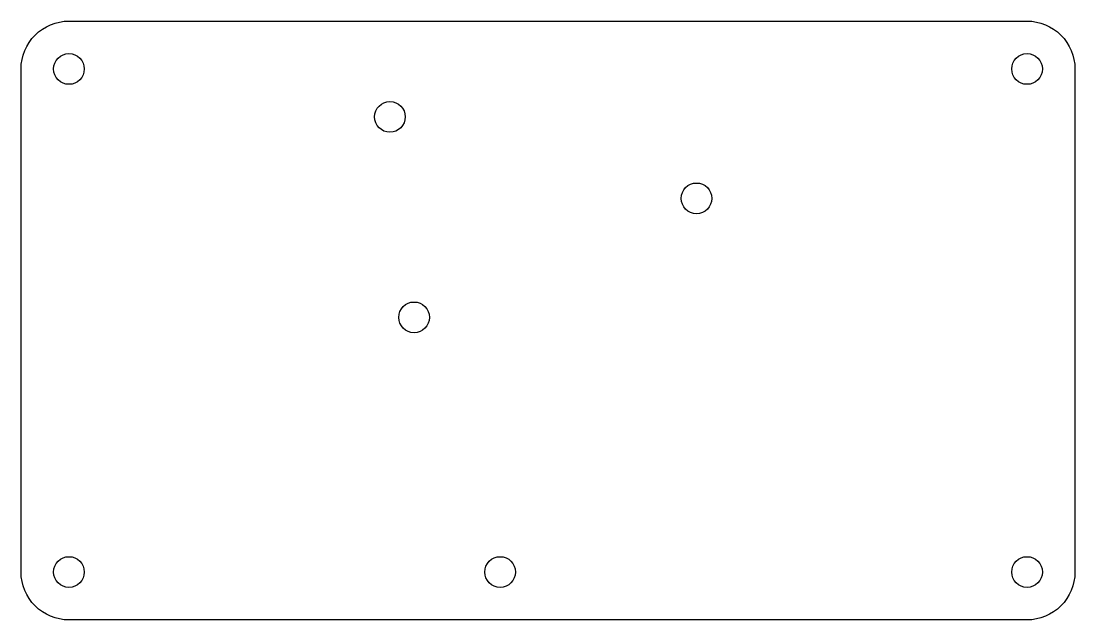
# Model space of a CAD drawing. Header units: millimetres. Extents: x 0 to 220, y -125 to 0.
import ezdxf

# ---------------------------------------------------------------- set-up
doc = ezdxf.new("R2010")
doc.units = ezdxf.units.MM
doc.layers.get('0').update_dxf_attribs({"linetype": 'CONTINUOUS'})

msp = doc.modelspace()

# ---------------------------------------------------------------- linework, layer by layer
msp.add_lwpolyline([(0, -115), (0, -10, -0.414214), (10, 0), (210, 0, -0.414214), (220, -10), (220, -115, -0.414214), (210, -125), (10, -125, -0.414214)], format="xyb", close=True)
for centre in [(10, -10), (210, -10), (77, -20), (141, -37), (82.04, -61.84), (10, -115), (100, -115), (210, -115)]:
    msp.add_circle(centre, 3.2)

doc.saveas('drawing.dxf')
